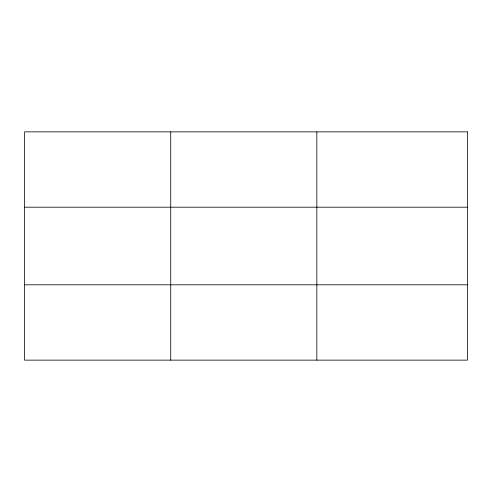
<?xml version="1.0" encoding="UTF-8"?>
<svg xmlns="http://www.w3.org/2000/svg" width="492" height="492" viewBox="0 0 492 492"><rect width="100%" height="100%" fill="white"/><g stroke="black" fill="none" stroke-linecap="round" stroke-linejoin="round"><path stroke-width="0.74" d="M170.724 131.862L170.724 360.138M316.848 131.862L316.848 360.138M24.6 207.193L467.4 207.193M24.6 284.807L467.4 284.807M467.4 131.862L467.4 360.138L24.6 360.138L24.6 131.862L467.4 131.862"/></g></svg>
